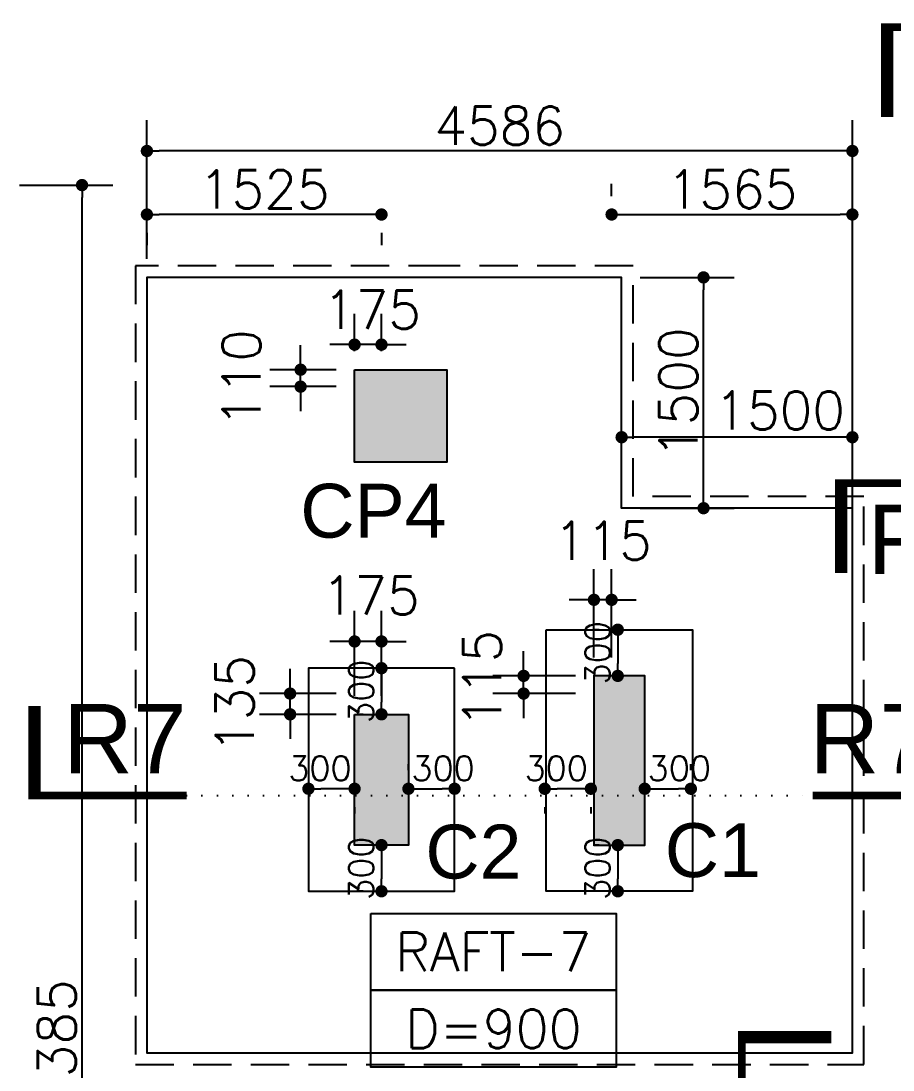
# Model space of a CAD drawing. Extents: x -200722 to 834823, y -494970 to 88783.
# Drawn here: x 460639 to 466308, y 2360 to 9179 of the extents above; entities that cross this region are included whole.
import ezdxf
from ezdxf.enums import TextEntityAlignment as Align

# ---------------------------------------------------------------- set-up
doc = ezdxf.new("R2010")
doc.units = 0
doc.header["$LTSCALE"] = 100
doc.header["$MEASUREMENT"] = 0
doc.header["$PDMODE"] = 34
doc.linetypes.add('DOT', pattern=[0.25, 0, -0.25])
doc.linetypes.add('HIDDEN', pattern=[0.375, 0.25, -0.125])
doc.layers.get('0').update_dxf_attribs({"linetype": 'CONTINUOUS'})
doc.layers.get('DEFPOINTS').update_dxf_attribs({"linetype": 'CONTINUOUS'})
for name, color, linetype in [('B_BOX', 11, 'CONTINUOUS'), ('BEAM', 4, 'CONTINUOUS'), ('COL', 150, 'CONTINUOUS'), ('COL. SHED. STEEL.', 6, 'CONTINUOUS'), ('COL_H', 235, 'CONTINUOUS'), ('DIM', 3, 'CONTINUOUS'), ('F_EXEC', 3, 'HIDDEN'), ('F_FTG1', 11, 'CONTINUOUS'), ('TEXT', 2, 'CONTINUOUS')]:
    doc.layers.add(name, color=color, linetype=linetype)
doc.layers.add('HATCH', color=252, linetype='CONTINUOUS', lineweight=30)
doc.styles.add('AR', font='arial.ttf')
doc.styles.add('ROMANS', font='romans.shx')
doc.styles.get("Standard").update_dxf_attribs({"font": 'simplex.shx'})
doc.styles.add('TIMES-N', font='arial.ttf')
doc.dimstyles.new('STANDARD$0', dxfattribs={"dimtxt": 2.5, "dimasz": 2.5, "dimexe": 2, "dimexo": 0.7, "dimgap": 0.9, "dimtad": 1, "dimdec": 0, "dimdsep": 46, "dimtxsty": 'ROMANS', "dimcen": 0.09, "dimclrd": 4, "dimclre": 4, "dimclrt": 3, "dimadec": 0, "dimazin": 0, "dimtfac": 1, "dimtdec": 0, "dimtmove": 0, "dimatfit": 3, "dimfxl": 1, "dimtolj": 1, "dimtzin": 0, "dimarcsym": 0})

# ---------------------------------------------------------------- blocks, each defined once
blk = doc.blocks.new('DOT')
at = {"color": 0, "linetype": 'ByBlock'}
blk.add_line((-0.5, 0), (-1, 0), dxfattribs=at)
at = {"color": 0, "linetype": 'ByBlock', "const_width": 0.5}
blk.add_lwpolyline([(-0.25, 0, 1), (0.25, 0, 1)], format="xyb", close=True, dxfattribs=at)
blk = doc.blocks.new('*D2319')
at = {"layer": 'BEAM', "color": 0, "lineweight": -2, "transparency": 16777216}
for p, q in [((464478.5, 8040.7), (464478.5, 8120.7)), ((466043.5, 8040.7), (466043.5, 8120.7)), ((464558.5, 7920.7), (465963.5, 7920.7))]:
    blk.add_line(p, q, dxfattribs=at)
at = {"layer": 'DEFPOINTS', "color": 0, "lineweight": -3, "ltscale": 0.4, "transparency": 16777216}
for p in [(464478.5, 7920.7), (466043.5, 7920.7), (466043.5, 7920.7)]:
    blk.add_point(p, dxfattribs=at)
at = {"layer": 'BEAM', "color": 0, "lineweight": -2, "ltscale": 0.4, "transparency": 16777216, "xscale": 80, "yscale": 80, "zscale": 80, "rotation": 180}
blk.add_blockref('DOT', (464478.5, 7920.7), dxfattribs=at)
at = {"layer": 'BEAM', "color": 0, "lineweight": -2, "ltscale": 0.4, "transparency": 16777216, "xscale": 80, "yscale": 80, "zscale": 80}
blk.add_blockref('DOT', (466043.5, 7920.7), dxfattribs=at)
at = {"layer": 'BEAM', "color": 0, "ltscale": 0.4, "transparency": 16777216, "insert": (465261, 8084.7), "char_height": 248, "attachment_point": 5}
blk.add_mtext('\\A1;1565', dxfattribs=at)
blk = doc.blocks.new('_DOT')
at = {"color": 0, "linetype": 'ByBlock'}
blk.add_line((-0.5, 0), (-1, 0), dxfattribs=at)
at = {"color": 0, "linetype": 'ByBlock', "const_width": 0.5}
blk.add_lwpolyline([(-0.25, 0, 1), (0.25, 0, 1)], format="xyb", close=True, dxfattribs=at)
blk = doc.blocks.new('*D2320')
at = {"layer": 'BEAM', "color": 0, "lineweight": -2, "transparency": 16777216}
for p, q in [((461457.5, 7631.9), (461457.5, 8533.7)), ((466043.5, 7631.9), (466043.5, 8533.7)), ((465963.5, 8333.7), (461537.5, 8333.7))]:
    blk.add_line(p, q, dxfattribs=at)
at = {"layer": 'DEFPOINTS', "color": 0, "lineweight": -3, "ltscale": 0.4, "transparency": 16777216}
for p in [(461457.5, 8333.7), (461457.5, 7511.9), (466043.5, 7511.9)]:
    blk.add_point(p, dxfattribs=at)
at = {"layer": 'BEAM', "color": 0, "lineweight": -2, "ltscale": 0.4, "transparency": 16777216, "xscale": 80, "yscale": 80, "zscale": 80, "rotation": 180}
blk.add_blockref('DOT', (461457.5, 8333.7), dxfattribs=at)
at = {"layer": 'BEAM', "color": 0, "lineweight": -2, "ltscale": 0.4, "transparency": 16777216, "xscale": 80, "yscale": 80, "zscale": 80}
blk.add_blockref('DOT', (466043.5, 8333.7), dxfattribs=at)
at = {"layer": 'BEAM', "color": 0, "ltscale": 0.4, "transparency": 16777216, "insert": (463750.5, 8497.7), "char_height": 248, "attachment_point": 5}
blk.add_mtext('\\A1;4586', dxfattribs=at)
blk = doc.blocks.new('*D2321')
at = {"layer": 'BEAM', "color": 0, "lineweight": -2, "transparency": 16777216}
for p, q in [((462388.5, 4886.9), (462388.5, 4966.9)), ((462687.5, 4806.9), (462188.5, 4806.9)), ((462388.5, 4671.9), (462388.5, 4806.9)), ((462687.5, 4671.9), (462188.5, 4671.9)), ((462388.5, 4591.9), (462388.5, 4511.9))]:
    blk.add_line(p, q, dxfattribs=at)
at = {"layer": 'DEFPOINTS', "color": 0, "lineweight": -3, "ltscale": 0.4, "transparency": 16777216}
for p in [(462388.5, 4806.9), (462807.5, 4806.9), (462807.5, 4671.9)]:
    blk.add_point(p, dxfattribs=at)
at = {"layer": 'BEAM', "color": 0, "lineweight": -2, "ltscale": 0.4, "transparency": 16777216, "xscale": 80, "yscale": 80, "zscale": 80}
for p, rotation in [((462388.5, 4806.9), 270), ((462388.5, 4671.9), 90)]:
    blk.add_blockref('DOT', p, dxfattribs=dict(at, rotation=rotation))
at = {"layer": 'BEAM', "color": 0, "ltscale": 0.4, "transparency": 16777216, "insert": (462028.1, 4739.4), "char_height": 248, "attachment_point": 5, "rotation": 90}
blk.add_mtext('\\A1;135', dxfattribs=at)
blk = doc.blocks.new('*D2322')
at = {"layer": 'BEAM', "color": 0, "lineweight": -2, "transparency": 16777216}
for p, q in [((462807.5, 4791.9), (462807.5, 5345.6)), ((462982.5, 4792.3), (462982.5, 5345.6)), ((462727.5, 5145.6), (462647.5, 5145.6)), ((462982.5, 5145.6), (462807.5, 5145.6)), ((463062.5, 5145.6), (463142.5, 5145.6))]:
    blk.add_line(p, q, dxfattribs=at)
at = {"layer": 'DEFPOINTS', "color": 0, "lineweight": -3, "ltscale": 0.4, "transparency": 16777216}
for p in [(462807.5, 5145.6), (462807.5, 4671.9), (462982.5, 4672.3)]:
    blk.add_point(p, dxfattribs=at)
at = {"layer": 'BEAM', "color": 0, "lineweight": -2, "ltscale": 0.4, "transparency": 16777216, "xscale": 80, "yscale": 80, "zscale": 80}
blk.add_blockref('DOT', (462807.5, 5145.6), dxfattribs=at)
at = {"layer": 'BEAM', "color": 0, "lineweight": -2, "ltscale": 0.4, "transparency": 16777216, "xscale": 80, "yscale": 80, "zscale": 80, "rotation": 180}
blk.add_blockref('DOT', (462982.5, 5145.6), dxfattribs=at)
at = {"layer": 'BEAM', "color": 0, "ltscale": 0.4, "transparency": 16777216, "insert": (462912.6, 5444.8), "char_height": 248, "attachment_point": 5}
blk.add_mtext('\\A1;175', dxfattribs=at)
blk = doc.blocks.new('*D2323')
at = {"layer": 'BEAM', "color": 0, "lineweight": -2, "transparency": 16777216}
for p, q in [((463906.3, 5001.9), (463906.3, 5081.9)), ((464243.5, 4921.9), (463706.3, 4921.9)), ((463906.3, 4806.9), (463906.3, 4921.9)), ((464243.5, 4806.9), (463706.3, 4806.9)), ((463906.3, 4726.9), (463906.3, 4646.9))]:
    blk.add_line(p, q, dxfattribs=at)
at = {"layer": 'DEFPOINTS', "color": 0, "lineweight": -3, "ltscale": 0.4, "transparency": 16777216}
for p in [(463906.3, 4921.9), (464363.5, 4921.9), (464363.5, 4806.9)]:
    blk.add_point(p, dxfattribs=at)
at = {"layer": 'BEAM', "color": 0, "lineweight": -2, "ltscale": 0.4, "transparency": 16777216, "xscale": 80, "yscale": 80, "zscale": 80}
for p, rotation in [((463906.3, 4921.9), 270), ((463906.3, 4806.9), 90)]:
    blk.add_blockref('DOT', p, dxfattribs=dict(at, rotation=rotation))
at = {"layer": 'BEAM', "color": 0, "ltscale": 0.4, "transparency": 16777216, "insert": (463637, 4902.3), "char_height": 248, "attachment_point": 5, "rotation": 90}
blk.add_mtext('\\A1;115', dxfattribs=at)
blk = doc.blocks.new('*D2324')
at = {"layer": 'BEAM', "color": 0, "lineweight": -2, "transparency": 16777216}
for p, q in [((464363.5, 5041.9), (464363.5, 5616.3)), ((464478.5, 5041.9), (464478.5, 5616.3)), ((464283.5, 5416.3), (464203.5, 5416.3)), ((464478.5, 5416.3), (464363.5, 5416.3)), ((464558.5, 5416.3), (464638.5, 5416.3))]:
    blk.add_line(p, q, dxfattribs=at)
at = {"layer": 'DEFPOINTS', "color": 0, "lineweight": -3, "ltscale": 0.4, "transparency": 16777216}
for p in [(464363.5, 5416.3), (464363.5, 4921.9), (464478.5, 4921.9)]:
    blk.add_point(p, dxfattribs=at)
at = {"layer": 'BEAM', "color": 0, "lineweight": -2, "ltscale": 0.4, "transparency": 16777216, "xscale": 80, "yscale": 80, "zscale": 80}
blk.add_blockref('DOT', (464363.5, 5416.3), dxfattribs=at)
at = {"layer": 'BEAM', "color": 0, "lineweight": -2, "ltscale": 0.4, "transparency": 16777216, "xscale": 80, "yscale": 80, "zscale": 80, "rotation": 180}
blk.add_blockref('DOT', (464478.5, 5416.3), dxfattribs=at)
at = {"layer": 'BEAM', "color": 0, "ltscale": 0.4, "transparency": 16777216, "insert": (464421, 5800.3), "char_height": 248, "attachment_point": 5}
blk.add_mtext('\\A1;115', dxfattribs=at)
blk = doc.blocks.new('*D2561')
at = {"layer": 'BEAM', "color": 0, "lineweight": -2, "transparency": 16777216}
for p, q in [((460628.5, 8111.9), (461235.7, 8111.9)), ((461035.7, -3193.1), (461035.7, 8031.9)), ((460628.5, -3273.1), (461235.7, -3273.1))]:
    blk.add_line(p, q, dxfattribs=at)
at = {"layer": 'DEFPOINTS', "color": 0, "lineweight": -3, "ltscale": 0.4, "transparency": 16777216}
for p in [(460508.5, 8111.9), (461035.7, 8111.9), (460508.5, -3273.1)]:
    blk.add_point(p, dxfattribs=at)
at = {"layer": 'BEAM', "color": 0, "lineweight": -2, "ltscale": 0.4, "transparency": 16777216, "xscale": 80, "yscale": 80, "zscale": 80}
for p, rotation in [((461035.7, 8111.9), 90), ((461035.7, -3273.1), 270)]:
    blk.add_blockref('DOT', p, dxfattribs=dict(at, rotation=rotation))
at = {"layer": 'BEAM', "color": 0, "ltscale": 0.4, "transparency": 16777216, "insert": (460871.7, 2419.4), "char_height": 248, "attachment_point": 5, "rotation": 90}
blk.add_mtext('\\A1;11385', dxfattribs=at)
blk = doc.blocks.new('*D2609')
at = {"layer": 'BEAM', "color": 0, "lineweight": -2, "transparency": 16777216}
for p, q in [((462902.5, 7920.7), (461537.5, 7920.7)), ((461457.5, 7800.7), (461457.5, 7720.7)), ((462982.5, 7800.7), (462982.5, 7720.7))]:
    blk.add_line(p, q, dxfattribs=at)
at = {"layer": 'DEFPOINTS', "color": 0, "lineweight": -3, "ltscale": 0.4, "transparency": 16777216}
for p in [(461457.5, 7920.7), (461457.5, 7920.7), (462982.5, 7920.7)]:
    blk.add_point(p, dxfattribs=at)
at = {"layer": 'BEAM', "color": 0, "lineweight": -2, "ltscale": 0.4, "transparency": 16777216, "xscale": 80, "yscale": 80, "zscale": 80, "rotation": 180}
blk.add_blockref('DOT', (461457.5, 7920.7), dxfattribs=at)
at = {"layer": 'BEAM', "color": 0, "lineweight": -2, "ltscale": 0.4, "transparency": 16777216, "xscale": 80, "yscale": 80, "zscale": 80}
blk.add_blockref('DOT', (462982.5, 7920.7), dxfattribs=at)
at = {"layer": 'BEAM', "color": 0, "ltscale": 0.4, "transparency": 16777216, "insert": (462220, 8084.7), "char_height": 248, "attachment_point": 5}
blk.add_mtext('\\A1;1525', dxfattribs=at)
blk = doc.blocks.new('*D2610')
at = {"layer": 'BEAM', "color": 0, "lineweight": -2, "transparency": 16777216}
for p, q in [((462807.5, 7031.4), (462807.5, 7275)), ((462982.5, 7031.9), (462982.5, 7275)), ((462727.5, 7075), (462647.5, 7075)), ((462982.5, 7075), (462807.5, 7075)), ((463062.5, 7075), (463142.5, 7075))]:
    blk.add_line(p, q, dxfattribs=at)
at = {"layer": 'DEFPOINTS', "color": 0, "lineweight": -3, "ltscale": 0.4, "transparency": 16777216}
for p in [(462807.5, 7075), (462807.5, 6911.4), (462982.5, 6911.9)]:
    blk.add_point(p, dxfattribs=at)
at = {"layer": 'BEAM', "color": 0, "lineweight": -2, "ltscale": 0.4, "transparency": 16777216, "xscale": 80, "yscale": 80, "zscale": 80}
blk.add_blockref('DOT', (462807.5, 7075), dxfattribs=at)
at = {"layer": 'BEAM', "color": 0, "lineweight": -2, "ltscale": 0.4, "transparency": 16777216, "xscale": 80, "yscale": 80, "zscale": 80, "rotation": 180}
blk.add_blockref('DOT', (462982.5, 7075), dxfattribs=at)
at = {"layer": 'BEAM', "color": 0, "ltscale": 0.4, "transparency": 16777216, "insert": (462920.8, 7301.8), "char_height": 248, "attachment_point": 5}
blk.add_mtext('\\A1;175', dxfattribs=at)
blk = doc.blocks.new('*D2611')
at = {"layer": 'BEAM', "color": 0, "lineweight": -2, "transparency": 16777216}
for p, q in [((462456.7, 6991.9), (462456.7, 7071.9)), ((462687.5, 6911.9), (462256.7, 6911.9)), ((462456.7, 6801.9), (462456.7, 6911.9)), ((462687.5, 6801.9), (462256.7, 6801.9)), ((462456.7, 6721.9), (462456.7, 6641.9))]:
    blk.add_line(p, q, dxfattribs=at)
at = {"layer": 'DEFPOINTS', "color": 0, "lineweight": -3, "ltscale": 0.4, "transparency": 16777216}
for p in [(462456.7, 6911.9), (462807.5, 6911.9), (462807.5, 6801.9)]:
    blk.add_point(p, dxfattribs=at)
at = {"layer": 'BEAM', "color": 0, "lineweight": -2, "ltscale": 0.4, "transparency": 16777216, "xscale": 80, "yscale": 80, "zscale": 80}
for p, rotation in [((462456.7, 6911.9), 270), ((462456.7, 6801.9), 90)]:
    blk.add_blockref('DOT', p, dxfattribs=dict(at, rotation=rotation))
at = {"layer": 'BEAM', "color": 0, "ltscale": 0.4, "transparency": 16777216, "insert": (462072.7, 6856.9), "char_height": 248, "attachment_point": 5, "rotation": 90}
blk.add_mtext('\\A1;110', dxfattribs=at)
blk = doc.blocks.new('*D2758')
at = {"layer": 'BEAM', "color": 0, "lineweight": -2, "transparency": 16777216}
for p, q in [((464543.5, 6131.9), (464543.5, 6673)), ((466043.5, 6131.9), (466043.5, 6673)), ((465963.5, 6473), (464623.5, 6473))]:
    blk.add_line(p, q, dxfattribs=at)
at = {"layer": 'DEFPOINTS', "color": 0, "lineweight": -3, "ltscale": 0.4, "transparency": 16777216}
for p in [(464543.5, 6473), (464543.5, 6011.9), (466043.5, 6011.9)]:
    blk.add_point(p, dxfattribs=at)
at = {"layer": 'BEAM', "color": 0, "lineweight": -2, "ltscale": 0.4, "transparency": 16777216, "xscale": 80, "yscale": 80, "zscale": 80, "rotation": 180}
blk.add_blockref('DOT', (464543.5, 6473), dxfattribs=at)
at = {"layer": 'BEAM', "color": 0, "lineweight": -2, "ltscale": 0.4, "transparency": 16777216, "xscale": 80, "yscale": 80, "zscale": 80}
blk.add_blockref('DOT', (466043.5, 6473), dxfattribs=at)
at = {"layer": 'BEAM', "color": 0, "ltscale": 0.4, "transparency": 16777216, "insert": (465570.9, 6647.3), "char_height": 248, "attachment_point": 5}
blk.add_mtext('\\A1;1500', dxfattribs=at)
blk = doc.blocks.new('*D2759')
at = {"layer": 'BEAM', "color": 0, "lineweight": -2, "transparency": 16777216}
for p, q in [((464663.5, 7511.9), (465275.9, 7511.9)), ((465075.9, 6091.9), (465075.9, 7431.9)), ((464663.5, 6011.9), (465275.9, 6011.9))]:
    blk.add_line(p, q, dxfattribs=at)
at = {"layer": 'DEFPOINTS', "color": 0, "lineweight": -3, "ltscale": 0.4, "transparency": 16777216}
for p in [(464543.5, 7511.9), (465075.9, 7511.9), (464543.5, 6011.9)]:
    blk.add_point(p, dxfattribs=at)
at = {"layer": 'BEAM', "color": 0, "lineweight": -2, "ltscale": 0.4, "transparency": 16777216, "xscale": 80, "yscale": 80, "zscale": 80}
for p, rotation in [((465075.9, 7511.9), 90), ((465075.9, 6011.9), 270)]:
    blk.add_blockref('DOT', p, dxfattribs=dict(at, rotation=rotation))
at = {"layer": 'BEAM', "color": 0, "ltscale": 0.4, "transparency": 16777216, "insert": (464911.9, 6761.9), "char_height": 248, "attachment_point": 5, "rotation": 90}
blk.add_mtext('\\A1;1500', dxfattribs=at)
blk = doc.blocks.new('*D2878')
at = {"layer": 'BEAM', "color": 0, "lineweight": -2, "transparency": 16777216}
for p, q in [((463157.5, 4308.2), (463157.5, 4348.2)), ((463457.5, 4308.2), (463457.5, 4348.2)), ((463237.5, 4188.2), (463377.5, 4188.2))]:
    blk.add_line(p, q, dxfattribs=at)
at = {"layer": 'DEFPOINTS', "color": 0, "lineweight": -3, "ltscale": 0.4, "transparency": 16777216}
for p in [(463157.5, 4188.2), (463457.5, 4188.2), (463457.5, 4188.2)]:
    blk.add_point(p, dxfattribs=at)
at = {"layer": 'BEAM', "color": 0, "lineweight": -2, "ltscale": 0.4, "transparency": 16777216, "xscale": 80, "yscale": 80, "zscale": 80, "rotation": 180}
blk.add_blockref('DOT', (463157.5, 4188.2), dxfattribs=at)
at = {"layer": 'BEAM', "color": 0, "lineweight": -2, "ltscale": 0.4, "transparency": 16777216, "xscale": 80, "yscale": 80, "zscale": 80}
blk.add_blockref('DOT', (463457.5, 4188.2), dxfattribs=at)
at = {"layer": 'BEAM', "color": 0, "ltscale": 0.4, "transparency": 16777216, "insert": (463382.7, 4321.1), "char_height": 160, "attachment_point": 5}
blk.add_mtext('\\A1;300', dxfattribs=at)
blk = doc.blocks.new('*D2879')
at = {"layer": 'BEAM', "color": 0, "lineweight": -2, "transparency": 16777216}
for p, q in [((462727.5, 4188.2), (462587.5, 4188.2)), ((462507.5, 4068.2), (462507.5, 4028.2)), ((462807.5, 4068.2), (462807.5, 4028.2))]:
    blk.add_line(p, q, dxfattribs=at)
at = {"layer": 'DEFPOINTS', "color": 0, "lineweight": -3, "ltscale": 0.4, "transparency": 16777216}
for p in [(462507.5, 4188.2), (462507.5, 4188.2), (462807.5, 4188.2)]:
    blk.add_point(p, dxfattribs=at)
at = {"layer": 'BEAM', "color": 0, "lineweight": -2, "ltscale": 0.4, "transparency": 16777216, "xscale": 80, "yscale": 80, "zscale": 80, "rotation": 180}
blk.add_blockref('DOT', (462507.5, 4188.2), dxfattribs=at)
at = {"layer": 'BEAM', "color": 0, "lineweight": -2, "ltscale": 0.4, "transparency": 16777216, "xscale": 80, "yscale": 80, "zscale": 80}
blk.add_blockref('DOT', (462807.5, 4188.2), dxfattribs=at)
at = {"layer": 'BEAM', "color": 0, "ltscale": 0.4, "transparency": 16777216, "insert": (462582.4, 4321.1), "char_height": 160, "attachment_point": 5}
blk.add_mtext('\\A1;300', dxfattribs=at)
blk = doc.blocks.new('*D2880')
at = {"layer": 'BEAM', "color": 0, "lineweight": -2, "transparency": 16777216}
for p, q in [((462862.5, 3821.9), (462822.5, 3821.9)), ((462982.5, 3741.9), (462982.5, 3601.9)), ((462862.5, 3521.9), (462822.5, 3521.9))]:
    blk.add_line(p, q, dxfattribs=at)
at = {"layer": 'DEFPOINTS', "color": 0, "lineweight": -3, "ltscale": 0.4, "transparency": 16777216}
for p in [(462982.5, 3821.9), (462982.5, 3521.9), (462982.5, 3521.9)]:
    blk.add_point(p, dxfattribs=at)
at = {"layer": 'BEAM', "color": 0, "lineweight": -2, "ltscale": 0.4, "transparency": 16777216, "xscale": 80, "yscale": 80, "zscale": 80}
for p, rotation in [((462982.5, 3821.9), 90), ((462982.5, 3521.9), 270)]:
    blk.add_blockref('DOT', p, dxfattribs=dict(at, rotation=rotation))
at = {"layer": 'BEAM', "color": 0, "ltscale": 0.4, "transparency": 16777216, "insert": (462851.1, 3671.9), "char_height": 160, "attachment_point": 5, "rotation": 90}
blk.add_mtext('\\A1;300', dxfattribs=at)
blk = doc.blocks.new('*D2881')
at = {"layer": 'BEAM', "color": 0, "lineweight": -2, "transparency": 16777216}
for p, q in [((462862.5, 4971.9), (462822.5, 4971.9)), ((462982.5, 4891.9), (462982.5, 4751.9)), ((462862.5, 4671.9), (462822.5, 4671.9))]:
    blk.add_line(p, q, dxfattribs=at)
at = {"layer": 'DEFPOINTS', "color": 0, "lineweight": -3, "ltscale": 0.4, "transparency": 16777216}
for p in [(462982.5, 4971.9), (462982.5, 4671.9), (462982.5, 4671.9)]:
    blk.add_point(p, dxfattribs=at)
at = {"layer": 'BEAM', "color": 0, "lineweight": -2, "ltscale": 0.4, "transparency": 16777216, "xscale": 80, "yscale": 80, "zscale": 80}
for p, rotation in [((462982.5, 4971.9), 90), ((462982.5, 4671.9), 270)]:
    blk.add_blockref('DOT', p, dxfattribs=dict(at, rotation=rotation))
at = {"layer": 'BEAM', "color": 0, "ltscale": 0.4, "transparency": 16777216, "insert": (462851.1, 4821.9), "char_height": 160, "attachment_point": 5, "rotation": 90}
blk.add_mtext('\\A1;300', dxfattribs=at)
blk = doc.blocks.new('*D2882')
at = {"layer": 'BEAM', "color": 0, "lineweight": -2, "transparency": 16777216}
for p, q in [((464693.5, 4308.2), (464693.5, 4348.2)), ((464993.5, 4308.2), (464993.5, 4348.2)), ((464773.5, 4188.2), (464913.5, 4188.2))]:
    blk.add_line(p, q, dxfattribs=at)
at = {"layer": 'DEFPOINTS', "color": 0, "lineweight": -3, "ltscale": 0.4, "transparency": 16777216}
for p in [(464693.5, 4188.2), (464993.5, 4188.2), (464993.5, 4188.2)]:
    blk.add_point(p, dxfattribs=at)
at = {"layer": 'BEAM', "color": 0, "lineweight": -2, "ltscale": 0.4, "transparency": 16777216, "xscale": 80, "yscale": 80, "zscale": 80, "rotation": 180}
blk.add_blockref('DOT', (464693.5, 4188.2), dxfattribs=at)
at = {"layer": 'BEAM', "color": 0, "lineweight": -2, "ltscale": 0.4, "transparency": 16777216, "xscale": 80, "yscale": 80, "zscale": 80}
blk.add_blockref('DOT', (464993.5, 4188.2), dxfattribs=at)
at = {"layer": 'BEAM', "color": 0, "ltscale": 0.4, "transparency": 16777216, "insert": (464918.7, 4321.1), "char_height": 160, "attachment_point": 5}
blk.add_mtext('\\A1;300', dxfattribs=at)
blk = doc.blocks.new('*D2883')
at = {"layer": 'BEAM', "color": 0, "lineweight": -2, "transparency": 16777216}
for p, q in [((464263.5, 4188.2), (464123.5, 4188.2)), ((464043.5, 4068.2), (464043.5, 4028.2)), ((464343.5, 4068.2), (464343.5, 4028.2))]:
    blk.add_line(p, q, dxfattribs=at)
at = {"layer": 'DEFPOINTS', "color": 0, "lineweight": -3, "ltscale": 0.4, "transparency": 16777216}
for p in [(464043.5, 4188.2), (464043.5, 4188.2), (464343.5, 4188.2)]:
    blk.add_point(p, dxfattribs=at)
at = {"layer": 'BEAM', "color": 0, "lineweight": -2, "ltscale": 0.4, "transparency": 16777216, "xscale": 80, "yscale": 80, "zscale": 80, "rotation": 180}
blk.add_blockref('DOT', (464043.5, 4188.2), dxfattribs=at)
at = {"layer": 'BEAM', "color": 0, "lineweight": -2, "ltscale": 0.4, "transparency": 16777216, "xscale": 80, "yscale": 80, "zscale": 80}
blk.add_blockref('DOT', (464343.5, 4188.2), dxfattribs=at)
at = {"layer": 'BEAM', "color": 0, "ltscale": 0.4, "transparency": 16777216, "insert": (464118.4, 4321.1), "char_height": 160, "attachment_point": 5}
blk.add_mtext('\\A1;300', dxfattribs=at)
blk = doc.blocks.new('*D2884')
at = {"layer": 'BEAM', "color": 0, "lineweight": -2, "transparency": 16777216}
for p, q in [((464398.5, 3821.9), (464358.5, 3821.9)), ((464518.5, 3741.9), (464518.5, 3601.9)), ((464398.5, 3521.9), (464358.5, 3521.9))]:
    blk.add_line(p, q, dxfattribs=at)
at = {"layer": 'DEFPOINTS', "color": 0, "lineweight": -3, "ltscale": 0.4, "transparency": 16777216}
for p in [(464518.5, 3821.9), (464518.5, 3521.9), (464518.5, 3521.9)]:
    blk.add_point(p, dxfattribs=at)
at = {"layer": 'BEAM', "color": 0, "lineweight": -2, "ltscale": 0.4, "transparency": 16777216, "xscale": 80, "yscale": 80, "zscale": 80}
for p, rotation in [((464518.5, 3821.9), 90), ((464518.5, 3521.9), 270)]:
    blk.add_blockref('DOT', p, dxfattribs=dict(at, rotation=rotation))
at = {"layer": 'BEAM', "color": 0, "ltscale": 0.4, "transparency": 16777216, "insert": (464387.1, 3671.9), "char_height": 160, "attachment_point": 5, "rotation": 90}
blk.add_mtext('\\A1;300', dxfattribs=at)
blk = doc.blocks.new('*D2885')
at = {"layer": 'BEAM', "color": 0, "lineweight": -2, "transparency": 16777216}
for p, q in [((464398.5, 5221.9), (464358.5, 5221.9)), ((464518.5, 5141.9), (464518.5, 5001.9)), ((464398.5, 4921.9), (464358.5, 4921.9))]:
    blk.add_line(p, q, dxfattribs=at)
at = {"layer": 'DEFPOINTS', "color": 0, "lineweight": -3, "ltscale": 0.4, "transparency": 16777216}
for p in [(464518.5, 5221.9), (464518.5, 4921.9), (464518.5, 4921.9)]:
    blk.add_point(p, dxfattribs=at)
at = {"layer": 'BEAM', "color": 0, "lineweight": -2, "ltscale": 0.4, "transparency": 16777216, "xscale": 80, "yscale": 80, "zscale": 80}
for p, rotation in [((464518.5, 5221.9), 90), ((464518.5, 4921.9), 270)]:
    blk.add_blockref('DOT', p, dxfattribs=dict(at, rotation=rotation))
at = {"layer": 'BEAM', "color": 0, "ltscale": 0.4, "transparency": 16777216, "insert": (464387.1, 5071.9), "char_height": 160, "attachment_point": 5, "rotation": 90}
blk.add_mtext('\\A1;300', dxfattribs=at)

msp = doc.modelspace()

# ---------------------------------------------------------------- hatches: boundary and pattern name
at = {"layer": 'COL_H', "ltscale": 0.4}
for points in [[(464363.5, 4921.9), (464363.5, 3821.9), (464693.5, 3821.9), (464693.5, 4921.9)], [(462807.5, 4671.9), (463157.5, 4671.9), (463157.5, 3821.9), (462807.5, 3821.9)]]:
    msp.add_hatch(color=256, dxfattribs=at).paths.add_polyline_path(points)
at = {"layer": 'HATCH', "ltscale": 0.4}
msp.add_hatch(color=256, dxfattribs=at).paths.add_polyline_path([(462807.5, 6911.9), (463407.5, 6911.9), (463407.5, 6311.9), (462807.5, 6311.9)])

# ---------------------------------------------------------------- linework, layer by layer
at = {"color": 1, "linetype": 'DOT', "ltscale": 4}
msp.add_line((461715.4, 4143.5, 7446.6), (465785.7, 4143.5, 7446.6), dxfattribs=at)
at = {"layer": 'B_BOX', "ltscale": 0.4, "elevation": 7446.6}
for points in [[(464053.5, 5221.9), (465003.5, 5221.9), (465003.5, 3521.9), (464053.5, 3521.9)], [(463457.5, 4971.9), (462507.5, 4971.9), (462507.5, 3521.9), (463457.5, 3521.9)]]:
    msp.add_lwpolyline(points, close=True, dxfattribs=at)
at = {"layer": 'BEAM'}
msp.add_line((466043.5, 6011.9, 7446.6), (466043.5, 7631.9), dxfattribs=at)
at = {"layer": 'COL', "ltscale": 500, "elevation": 7446.6}
msp.add_lwpolyline([(462807.5, 6911.9), (463407.5, 6911.9), (463407.5, 6311.9), (462807.5, 6311.9), (462807.5, 6911.9)], dxfattribs=at)
at = {"layer": 'COL. SHED. STEEL.', "ltscale": 500, "elevation": 7446.6}
for points in [[(464363.5, 4921.9), (464363.5, 3821.9), (464693.5, 3821.9), (464693.5, 4921.9), (464363.5, 4921.9)], [(462807.5, 4671.9), (463157.5, 4671.9), (463157.5, 3821.9), (462807.5, 3821.9), (462807.5, 4671.9)]]:
    msp.add_lwpolyline(points, dxfattribs=at)
at = {"layer": 'DIM', "color": 1, "elevation": 7446.6}
for points in [[(466269.4, 8555.5, 80, 80, 0), (466269.4, 9138.6, 50, 50, 0), (467258.5, 9138.6, 50, 50, 0)], [(465970, 5591.2, 80, 80, 0), (465970, 6174.3, 50, 50, 0), (466959.2, 6174.3, 50, 50, 0)], [(460726.3, 4726.7, 80, 80, 0), (460726.3, 4143.5, 50, 50, 0), (461715.4, 4143.5, 50, 50, 0)], [(466774.8, 4726.7, 80, 80, 0), (466774.8, 4143.5, 50, 50, 0), (465785.7, 4143.5, 50, 50, 0)]]:
    msp.add_lwpolyline(points, format="xyseb", dxfattribs=at)
at = {"layer": 'DIM', "color": 1}
msp.add_lwpolyline([(465907.5, 2573.8, 80, 80, 0), (465324.4, 2573.8, 50, 50, 0), (465324.4, 1584.7, 50, 50, 0)], format="xyseb", dxfattribs=at)
at = {"layer": 'F_EXEC', "ltscale": 10, "elevation": 7446.6}
msp.add_lwpolyline([(466118.5, 6086.9), (464618.5, 6086.9), (464618.5, 7586.9), (463407.5, 7586.9), (461382.5, 7586.9), (461382.5, 2396.9), (466118.5, 2396.9)], close=True, dxfattribs=at)
at = {"layer": 'F_FTG1', "ltscale": 0.4, "elevation": 7446.6}
msp.add_lwpolyline([(466043.5, 6011.9), (464543.5, 6011.9), (464543.5, 7511.9), (463407.5, 7511.9), (461457.5, 7511.9), (461457.5, 2471.9), (466043.5, 2471.9), (466043.5, 6011.9)], dxfattribs=at)
at = {"layer": 'TEXT', "elevation": -7446.6}
for points in [[(462913.4, 3377.9), (464507.2, 3377.9), (464507.2, 2878), (462913.4, 2878)], [(462913.4, 2878), (464507.2, 2878), (464507.2, 2378.1), (462913.4, 2378.1)]]:
    msp.add_lwpolyline(points, close=True, dxfattribs=at)

# ---------------------------------------------------------------- texts
at = {"layer": 'TEXT', "style": 'AR'}
for s, p in [('CP4', (462454.5, 5820.4)), ('C2', (463267.4, 3604.8, -3447.9)), ('C1', (464823.8, 3614, 3998.7))]:
    msp.add_text(s, height=350, dxfattribs=at).set_placement(p)
at = {"layer": 'TEXT', "style": 'TIMES-N'}
for s, p in [('F3A', (466140.8, 5809.9, 7446.6)), ('R7', (460912.6, 4514.1, 7446.6)), ('R7', (465764.3, 4514.1, 7446.6))]:
    msp.add_text(s, height=450, dxfattribs=at).set_placement(p, align=Align.MIDDLE_LEFT)
at = {"layer": 'TEXT'}
for s, p in [('RAFT-7', (463710.3, 3127.9, -7446.6)), ('D=900', (463710.3, 2628.1, -7446.6))]:
    msp.add_text(s, height=250, dxfattribs=at).set_placement(p, align=Align.MIDDLE)

# ---------------------------------------------------------------- dimensions: what is measured, and where the dimension line sits
at = {"layer": 'BEAM'}
for base, p1, p2, picture, middle in [((461457.5, 8333.7), (466043.5, 7511.9, 7446.6), (461457.5, 7511.9, 7446.6), '*D2320', (463750.5, 8497.7)), ((466043.5, 7920.7, -7446.6), (464478.5, 7920.7), (466043.5, 7920.7), '*D2319', (465261, 8084.7, -7446.6))]:
    dim = msp.add_linear_dim(base=base, p1=p1, p2=p2, dimstyle='STANDARD$0', override={"dimscale": 8, "dimtxt": 31, "dimasz": 10, "dimexe": 25, "dimexo": 15, "dimgap": 5, "dimzin": 3, "dimtxsty": 'Standard', "dimblk": 'DOT', "dimcen": 3, "dimdle": 1, "dimclrd": 0, "dimclre": 0, "dimclrt": 0, "dimtmove": 2, "dimldrblk": 'DOT', "dimtzin": 3}, dxfattribs=at)
    dim.commit()
    dim.dimension.update_dxf_attribs({"geometry": picture, "text_midpoint": middle})
for base, p1, p2, angle, picture, middle in [((461457.5, 7920.7, -7446.6), (462982.5, 7920.7), (461457.5, 7920.7), 180, '*D2609', (462220, 8084.7, -7446.6)), ((461035.7, 8111.9), (460508.5, -3273.1, 7446.6), (460508.5, 8111.9, 7446.6), 90, '*D2561', (460871.7, 2419.4)), ((465075.9, 7511.9), (464543.5, 6011.9, 7446.6), (464543.5, 7511.9, 7446.6), 90, '*D2759', (464911.9, 6761.9)), ((462456.7, 6911.9), (462807.5, 6801.9, 7446.6), (462807.5, 6911.9, 7446.6), 90, '*D2611', (462072.7, 6856.9)), ((464363.5, 5416.3), (464478.5, 4921.9, 7446.6), (464363.5, 4921.9, 7446.6), 180, '*D2324', (464421, 5800.3))]:
    dim = msp.add_linear_dim(base=base, p1=p1, p2=p2, angle=angle, dimstyle='STANDARD$0', override={"dimscale": 8, "dimtxt": 31, "dimasz": 10, "dimexe": 25, "dimexo": 15, "dimgap": 5, "dimzin": 3, "dimtxsty": 'Standard', "dimblk": 'DOT', "dimcen": 3, "dimdle": 1, "dimclrd": 0, "dimclre": 0, "dimclrt": 0, "dimtmove": 2, "dimldrblk": 'DOT', "dimtzin": 3}, dxfattribs=at)
    dim.commit()
    dim.dimension.update_dxf_attribs({"geometry": picture, "text_midpoint": middle})
for base, p1, p2, angle, override, picture, middle in [((462807.5, 7075), (462982.5, 6911.9, 7446.6), (462807.5, 6911.4, 7446.6), 180, {"dimscale": 8, "dimtxt": 31, "dimasz": 10, "dimexe": 25, "dimexo": 15, "dimgap": 5, "dimzin": 3, "dimtxsty": 'Standard', "dimblk": 'DOT', "dimcen": 3, "dimdle": 1, "dimclrd": 0, "dimclre": 0, "dimclrt": 0, "dimtmove": 2, "dimldrblk": 'DOT', "dimtzin": 3}, '*D2610', (462920.8, 7301.8)), ((462807.5, 5145.6), (462982.5, 4672.3, 7446.6), (462807.5, 4671.9, 7446.6), 180, {"dimscale": 8, "dimtxt": 31, "dimasz": 10, "dimexe": 25, "dimexo": 15, "dimgap": 5, "dimzin": 3, "dimtxsty": 'Standard', "dimblk": 'DOT', "dimcen": 3, "dimdle": 1, "dimclrd": 0, "dimclre": 0, "dimclrt": 0, "dimtmove": 2, "dimldrblk": 'DOT', "dimtzin": 3}, '*D2322', (462912.6, 5444.8)), ((464518.5, 4921.9), (464518.5, 5221.9, 7446.6), (464518.5, 4921.9, 7446.6), 90, {"dimscale": 8, "dimtxt": 20, "dimasz": 10, "dimexe": 20, "dimexo": 15, "dimgap": 5, "dimzin": 3, "dimtxsty": 'Standard', "dimblk": 'DOT', "dimcen": 3, "dimdle": 1, "dimclrd": 0, "dimclre": 0, "dimclrt": 0, "dimtmove": 2, "dimldrblk": 'DOT', "dimtzin": 3}, '*D2885', (464387.1, 5071.9)), ((463906.3, 4921.9), (464363.5, 4806.9, 7446.6), (464363.5, 4921.9, 7446.6), 90, {"dimscale": 8, "dimtxt": 31, "dimasz": 10, "dimexe": 25, "dimexo": 15, "dimgap": 5, "dimzin": 3, "dimtxsty": 'Standard', "dimblk": 'DOT', "dimcen": 3, "dimdle": 1, "dimclrd": 0, "dimclre": 0, "dimclrt": 0, "dimtmove": 2, "dimldrblk": 'DOT', "dimtzin": 3}, '*D2323', (463637, 4902.3)), ((462388.5, 4806.9), (462807.5, 4671.9, 7446.6), (462807.5, 4806.9, 7446.6), 90, {"dimscale": 8, "dimtxt": 31, "dimasz": 10, "dimexe": 25, "dimexo": 15, "dimgap": 5, "dimzin": 3, "dimtxsty": 'Standard', "dimblk": 'DOT', "dimcen": 3, "dimdle": 1, "dimclrd": 0, "dimclre": 0, "dimclrt": 0, "dimtmove": 2, "dimldrblk": 'DOT', "dimtzin": 3}, '*D2321', (462028.1, 4739.4)), ((462982.5, 4671.9), (462982.5, 4971.9, 7446.6), (462982.5, 4671.9, 7446.6), 90, {"dimscale": 8, "dimtxt": 20, "dimasz": 10, "dimexe": 20, "dimexo": 15, "dimgap": 5, "dimzin": 3, "dimtxsty": 'Standard', "dimblk": 'DOT', "dimcen": 3, "dimdle": 1, "dimclrd": 0, "dimclre": 0, "dimclrt": 0, "dimtmove": 2, "dimldrblk": 'DOT', "dimtzin": 3}, '*D2881', (462851.1, 4821.9)), ((462507.5, 4188.2), (462807.5, 4188.2, 7446.6), (462507.5, 4188.2, 7446.6), 180, {"dimscale": 8, "dimtxt": 20, "dimasz": 10, "dimexe": 20, "dimexo": 15, "dimgap": 5, "dimzin": 3, "dimtxsty": 'Standard', "dimblk": 'DOT', "dimcen": 3, "dimdle": 1, "dimclrd": 0, "dimclre": 0, "dimclrt": 0, "dimtmove": 2, "dimldrblk": 'DOT', "dimtzin": 3}, '*D2879', (462582.4, 4321.1)), ((464043.5, 4188.2), (464343.5, 4188.2, 7446.6), (464043.5, 4188.2, 7446.6), 180, {"dimscale": 8, "dimtxt": 20, "dimasz": 10, "dimexe": 20, "dimexo": 15, "dimgap": 5, "dimzin": 3, "dimtxsty": 'Standard', "dimblk": 'DOT', "dimcen": 3, "dimdle": 1, "dimclrd": 0, "dimclre": 0, "dimclrt": 0, "dimtmove": 2, "dimldrblk": 'DOT', "dimtzin": 3}, '*D2883', (464118.4, 4321.1)), ((462982.5, 3521.9), (462982.5, 3821.9, 7446.6), (462982.5, 3521.9, 7446.6), 90, {"dimscale": 8, "dimtxt": 20, "dimasz": 10, "dimexe": 20, "dimexo": 15, "dimgap": 5, "dimzin": 3, "dimtxsty": 'Standard', "dimblk": 'DOT', "dimcen": 3, "dimdle": 1, "dimclrd": 0, "dimclre": 0, "dimclrt": 0, "dimtmove": 2, "dimldrblk": 'DOT', "dimtzin": 3}, '*D2880', (462851.1, 3671.9)), ((464518.5, 3521.9), (464518.5, 3821.9, 7446.6), (464518.5, 3521.9, 7446.6), 90, {"dimscale": 8, "dimtxt": 20, "dimasz": 10, "dimexe": 20, "dimexo": 15, "dimgap": 5, "dimzin": 3, "dimtxsty": 'Standard', "dimblk": 'DOT', "dimcen": 3, "dimdle": 1, "dimclrd": 0, "dimclre": 0, "dimclrt": 0, "dimtmove": 2, "dimldrblk": 'DOT', "dimtzin": 3}, '*D2884', (464387.1, 3671.9))]:
    dim = msp.add_linear_dim(base=base, p1=p1, p2=p2, angle=angle, dimstyle='STANDARD$0', override=override, dxfattribs=at)
    dim.commit()
    dim.dimension.update_dxf_attribs({"geometry": picture, "text_midpoint": middle, "dimtype": 160})
for base, p1, p2, override, picture, middle in [((464543.5, 6473), (466043.5, 6011.9, 7446.6), (464543.5, 6011.9, 7446.6), {"dimscale": 8, "dimtxt": 31, "dimasz": 10, "dimexe": 25, "dimexo": 15, "dimgap": 5, "dimzin": 3, "dimtxsty": 'Standard', "dimblk": 'DOT', "dimcen": 3, "dimdle": 1, "dimclrd": 0, "dimclre": 0, "dimclrt": 0, "dimtmove": 2, "dimldrblk": 'DOT', "dimtzin": 3}, '*D2758', (465570.9, 6647.3)), ((463457.5, 4188.2), (463157.5, 4188.2, 7446.6), (463457.5, 4188.2, 7446.6), {"dimscale": 8, "dimtxt": 20, "dimasz": 10, "dimexe": 20, "dimexo": 15, "dimgap": 5, "dimzin": 3, "dimtxsty": 'Standard', "dimblk": 'DOT', "dimcen": 3, "dimdle": 1, "dimclrd": 0, "dimclre": 0, "dimclrt": 0, "dimtmove": 2, "dimldrblk": 'DOT', "dimtzin": 3}, '*D2878', (463382.7, 4321.1)), ((464993.5, 4188.2), (464693.5, 4188.2, 7446.6), (464993.5, 4188.2, 7446.6), {"dimscale": 8, "dimtxt": 20, "dimasz": 10, "dimexe": 20, "dimexo": 15, "dimgap": 5, "dimzin": 3, "dimtxsty": 'Standard', "dimblk": 'DOT', "dimcen": 3, "dimdle": 1, "dimclrd": 0, "dimclre": 0, "dimclrt": 0, "dimtmove": 2, "dimldrblk": 'DOT', "dimtzin": 3}, '*D2882', (464918.7, 4321.1))]:
    dim = msp.add_linear_dim(base=base, p1=p1, p2=p2, dimstyle='STANDARD$0', override=override, dxfattribs=at)
    dim.commit()
    dim.dimension.update_dxf_attribs({"geometry": picture, "text_midpoint": middle, "dimtype": 160})

doc.saveas('drawing.dxf')
